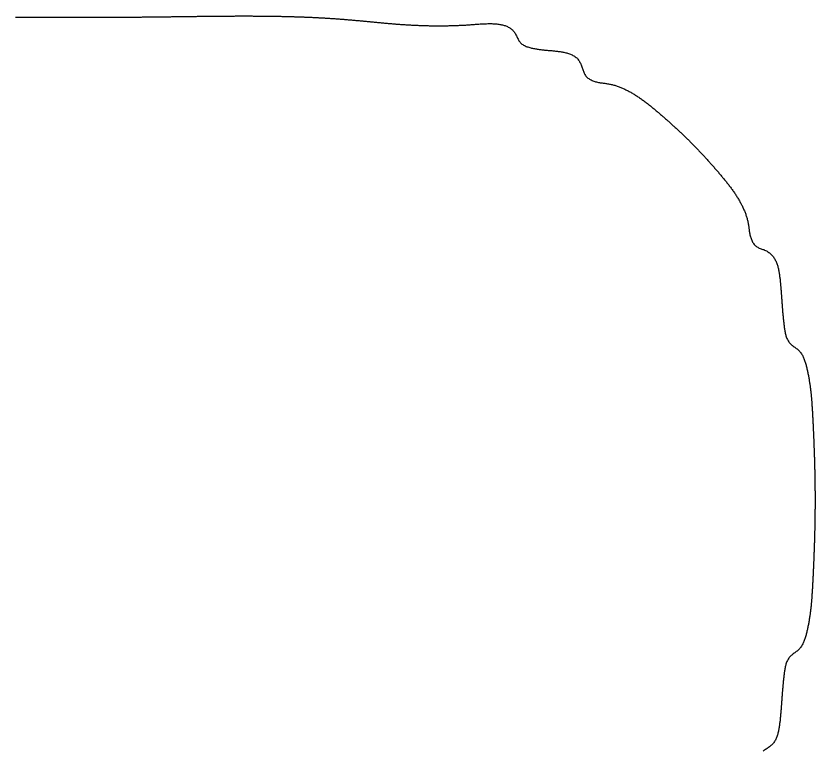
# Model space of a CAD drawing. Extents: x 40 to 225, y 4 to 261.
# Drawn here: x 150.58 to 167.51, y 241.63 to 257.2 of the extents above; entities that cross this region are included whole.
import ezdxf

# ---------------------------------------------------------------- set-up
doc = ezdxf.new("R2010")
doc.units = 0
doc.layers.get('0').update_dxf_attribs({"linetype": 'CONTINUOUS'})

msp = doc.modelspace()

# ---------------------------------------------------------------- linework, layer by layer
at = {"color": 7}
msp.add_polyline3d([(150.568, 257.176, 0), (150.587, 257.176, 0), (150.607, 257.176, 0), (150.627, 257.176, 0), (150.646, 257.176, 0), (150.666, 257.176, 0), (150.686, 257.176, 0), (150.705, 257.176, 0), (150.725, 257.176, 0), (150.745, 257.176, 0), (150.765, 257.176, 0), (150.784, 257.176, 0), (150.804, 257.176, 0), (150.824, 257.176, 0), (150.843, 257.176, 0), (150.863, 257.176, 0), (150.883, 257.176, 0), (150.903, 257.176, 0), (150.922, 257.176, 0), (150.942, 257.176, 0), (150.962, 257.176, 0), (150.982, 257.176, 0), (151.001, 257.176, 0), (151.021, 257.176, 0), (151.041, 257.176, 0), (151.061, 257.176, 0), (151.08, 257.176, 0), (151.1, 257.176, 0), (151.12, 257.176, 0), (151.14, 257.176, 0), (151.16, 257.176, 0), (151.179, 257.176, 0), (151.199, 257.176, 0), (151.219, 257.176, 0), (151.239, 257.176, 0), (151.259, 257.176, 0), (151.278, 257.176, 0), (151.298, 257.176, 0), (151.318, 257.176, 0), (151.338, 257.176, 0), (151.358, 257.176, 0), (151.378, 257.176, 0), (151.397, 257.175, 0), (151.417, 257.175, 0), (151.437, 257.175, 0), (151.457, 257.175, 0), (151.477, 257.175, 0), (151.497, 257.175, 0), (151.517, 257.175, 0), (151.536, 257.175, 0), (151.556, 257.175, 0), (151.576, 257.175, 0), (151.596, 257.175, 0), (151.616, 257.175, 0), (151.636, 257.175, 0), (151.656, 257.175, 0), (151.676, 257.175, 0), (151.695, 257.175, 0), (151.715, 257.175, 0), (151.735, 257.175, 0), (151.755, 257.174, 0), (151.775, 257.174, 0), (151.795, 257.174, 0), (151.815, 257.174, 0), (151.835, 257.174, 0), (151.855, 257.174, 0), (151.875, 257.174, 0), (151.895, 257.174, 0), (151.915, 257.174, 0), (151.935, 257.174, 0), (151.954, 257.174, 0), (151.974, 257.174, 0), (151.994, 257.174, 0), (152.014, 257.174, 0), (152.034, 257.174, 0), (152.054, 257.174, 0), (152.074, 257.174, 0), (152.094, 257.174, 0), (152.114, 257.174, 0), (152.134, 257.174, 0), (152.154, 257.173, 0), (152.174, 257.173, 0), (152.194, 257.173, 0), (152.214, 257.173, 0), (152.234, 257.173, 0), (152.254, 257.173, 0), (152.274, 257.173, 0), (152.294, 257.173, 0), (152.314, 257.173, 0), (152.334, 257.173, 0), (152.354, 257.173, 0), (152.374, 257.173, 0), (152.394, 257.173, 0), (152.414, 257.173, 0), (152.434, 257.173, 0), (152.454, 257.173, 0), (152.474, 257.173, 0), (152.494, 257.173, 0), (152.514, 257.173, 0), (152.534, 257.173, 0), (152.554, 257.173, 0), (152.574, 257.173, 0), (152.594, 257.173, 0), (152.614, 257.173, 0), (152.635, 257.173, 0), (152.655, 257.173, 0), (152.675, 257.173, 0), (152.695, 257.174, 0), (152.715, 257.174, 0), (152.735, 257.174, 0), (152.755, 257.174, 0), (152.775, 257.174, 0), (152.795, 257.174, 0), (152.815, 257.174, 0), (152.835, 257.174, 0), (152.855, 257.174, 0), (152.875, 257.174, 0), (152.896, 257.174, 0), (152.916, 257.174, 0), (152.936, 257.174, 0), (152.956, 257.174, 0), (152.976, 257.175, 0), (152.996, 257.175, 0), (153.016, 257.175, 0), (153.036, 257.175, 0), (153.056, 257.175, 0), (153.077, 257.175, 0), (153.097, 257.175, 0), (153.117, 257.175, 0), (153.137, 257.176, 0), (153.157, 257.176, 0), (153.177, 257.176, 0), (153.197, 257.176, 0), (153.217, 257.176, 0), (153.238, 257.176, 0), (153.258, 257.177, 0), (153.278, 257.177, 0), (153.298, 257.177, 0), (153.318, 257.177, 0), (153.338, 257.177, 0), (153.358, 257.178, 0), (153.379, 257.178, 0), (153.399, 257.178, 0), (153.419, 257.178, 0), (153.439, 257.178, 0), (153.459, 257.179, 0), (153.479, 257.179, 0), (153.5, 257.179, 0), (153.52, 257.179, 0), (153.54, 257.18, 0), (153.56, 257.18, 0), (153.58, 257.18, 0), (153.6, 257.18, 0), (153.62, 257.18, 0), (153.641, 257.181, 0), (153.661, 257.181, 0), (153.681, 257.181, 0), (153.701, 257.181, 0), (153.721, 257.182, 0), (153.741, 257.182, 0), (153.762, 257.182, 0), (153.782, 257.182, 0), (153.802, 257.183, 0), (153.822, 257.183, 0), (153.842, 257.183, 0), (153.862, 257.183, 0), (153.883, 257.184, 0), (153.903, 257.184, 0), (153.923, 257.184, 0), (153.943, 257.185, 0), (153.963, 257.185, 0), (153.983, 257.185, 0), (154.003, 257.185, 0), (154.024, 257.186, 0), (154.044, 257.186, 0), (154.064, 257.186, 0), (154.084, 257.186, 0), (154.104, 257.187, 0), (154.124, 257.187, 0), (154.144, 257.187, 0), (154.165, 257.187, 0), (154.185, 257.188, 0), (154.205, 257.188, 0), (154.225, 257.188, 0), (154.245, 257.188, 0), (154.265, 257.189, 0), (154.285, 257.189, 0), (154.306, 257.189, 0), (154.326, 257.189, 0), (154.346, 257.19, 0), (154.366, 257.19, 0), (154.386, 257.19, 0), (154.406, 257.19, 0), (154.426, 257.191, 0), (154.446, 257.191, 0), (154.466, 257.191, 0), (154.486, 257.191, 0), (154.507, 257.192, 0), (154.527, 257.192, 0), (154.547, 257.192, 0), (154.567, 257.192, 0), (154.587, 257.193, 0), (154.607, 257.193, 0), (154.627, 257.193, 0), (154.647, 257.193, 0), (154.667, 257.193, 0), (154.687, 257.194, 0), (154.707, 257.194, 0), (154.727, 257.194, 0), (154.747, 257.194, 0), (154.767, 257.194, 0), (154.787, 257.195, 0), (154.807, 257.195, 0), (154.827, 257.195, 0), (154.847, 257.195, 0), (154.867, 257.195, 0), (154.887, 257.195, 0), (154.907, 257.196, 0), (154.927, 257.196, 0), (154.947, 257.196, 0), (154.967, 257.196, 0), (154.987, 257.196, 0), (155.007, 257.196, 0), (155.027, 257.197, 0), (155.047, 257.197, 0), (155.067, 257.197, 0), (155.087, 257.197, 0), (155.107, 257.197, 0), (155.127, 257.197, 0), (155.147, 257.197, 0), (155.167, 257.197, 0), (155.187, 257.197, 0), (155.207, 257.197, 0), (155.227, 257.198, 0), (155.247, 257.198, 0), (155.266, 257.198, 0), (155.286, 257.198, 0), (155.306, 257.198, 0), (155.326, 257.198, 0), (155.346, 257.198, 0), (155.366, 257.198, 0), (155.386, 257.198, 0), (155.405, 257.198, 0), (155.425, 257.198, 0), (155.445, 257.198, 0), (155.465, 257.198, 0), (155.485, 257.198, 0), (155.505, 257.198, 0), (155.524, 257.198, 0), (155.544, 257.198, 0), (155.564, 257.198, 0), (155.584, 257.198, 0), (155.603, 257.197, 0), (155.623, 257.197, 0), (155.643, 257.197, 0), (155.663, 257.197, 0), (155.682, 257.197, 0), (155.702, 257.197, 0), (155.722, 257.197, 0), (155.741, 257.197, 0), (155.761, 257.197, 0), (155.781, 257.196, 0), (155.801, 257.196, 0), (155.82, 257.196, 0), (155.84, 257.196, 0), (155.859, 257.196, 0), (155.879, 257.195, 0), (155.899, 257.195, 0), (155.918, 257.195, 0), (155.938, 257.195, 0), (155.958, 257.195, 0), (155.977, 257.194, 0), (155.997, 257.194, 0), (156.016, 257.194, 0), (156.036, 257.193, 0), (156.055, 257.193, 0), (156.075, 257.193, 0), (156.094, 257.193, 0), (156.114, 257.192, 0), (156.133, 257.192, 0), (156.153, 257.191, 0), (156.172, 257.191, 0), (156.192, 257.191, 0), (156.211, 257.19, 0), (156.231, 257.19, 0), (156.25, 257.19, 0), (156.27, 257.189, 0), (156.289, 257.189, 0), (156.308, 257.188, 0), (156.328, 257.188, 0), (156.347, 257.187, 0), (156.367, 257.187, 0), (156.386, 257.186, 0), (156.405, 257.186, 0), (156.425, 257.185, 0), (156.444, 257.185, 0), (156.463, 257.184, 0), (156.482, 257.183, 0), (156.502, 257.183, 0), (156.521, 257.182, 0), (156.54, 257.182, 0), (156.56, 257.181, 0), (156.579, 257.18, 0), (156.598, 257.18, 0), (156.617, 257.179, 0), (156.636, 257.178, 0), (156.656, 257.178, 0), (156.675, 257.177, 0), (156.694, 257.176, 0), (156.713, 257.176, 0), (156.732, 257.175, 0), (156.751, 257.174, 0), (156.77, 257.173, 0), (156.789, 257.172, 0), (156.808, 257.172, 0), (156.827, 257.171, 0), (156.847, 257.17, 0), (156.866, 257.169, 0), (156.885, 257.168, 0), (156.904, 257.167, 0), (156.923, 257.166, 0), (156.942, 257.165, 0), (156.96, 257.164, 0), (156.979, 257.163, 0), (156.998, 257.162, 0), (157.017, 257.161, 0), (157.036, 257.16, 0), (157.055, 257.159, 0), (157.074, 257.158, 0), (157.093, 257.157, 0), (157.112, 257.156, 0), (157.13, 257.155, 0), (157.149, 257.154, 0), (157.168, 257.153, 0), (157.187, 257.152, 0), (157.205, 257.151, 0), (157.224, 257.149, 0), (157.243, 257.148, 0), (157.262, 257.147, 0), (157.28, 257.146, 0), (157.299, 257.144, 0), (157.318, 257.143, 0), (157.336, 257.142, 0), (157.355, 257.14, 0), (157.374, 257.139, 0), (157.392, 257.138, 0), (157.411, 257.136, 0), (157.429, 257.135, 0), (157.448, 257.134, 0), (157.466, 257.132, 0), (157.485, 257.131, 0), (157.503, 257.129, 0), (157.522, 257.128, 0), (157.54, 257.126, 0), (157.559, 257.125, 0), (157.577, 257.123, 0), (157.596, 257.122, 0), (157.614, 257.12, 0), (157.632, 257.118, 0), (157.651, 257.117, 0), (157.669, 257.115, 0), (157.688, 257.114, 0), (157.706, 257.112, 0), (157.724, 257.11, 0), (157.743, 257.109, 0), (157.761, 257.107, 0), (157.779, 257.105, 0), (157.798, 257.104, 0), (157.816, 257.102, 0), (157.834, 257.1, 0), (157.853, 257.099, 0), (157.871, 257.097, 0), (157.889, 257.095, 0), (157.908, 257.093, 0), (157.926, 257.092, 0), (157.944, 257.09, 0), (157.963, 257.088, 0), (157.981, 257.087, 0), (158, 257.085, 0), (158.018, 257.083, 0), (158.036, 257.081, 0), (158.055, 257.08, 0), (158.073, 257.078, 0), (158.091, 257.076, 0), (158.11, 257.074, 0), (158.128, 257.073, 0), (158.146, 257.071, 0), (158.165, 257.069, 0), (158.183, 257.067, 0), (158.202, 257.066, 0), (158.22, 257.064, 0), (158.239, 257.062, 0), (158.257, 257.061, 0), (158.276, 257.059, 0), (158.294, 257.057, 0), (158.313, 257.055, 0), (158.331, 257.054, 0), (158.35, 257.052, 0), (158.368, 257.05, 0), (158.387, 257.049, 0), (158.405, 257.047, 0), (158.424, 257.045, 0), (158.443, 257.044, 0), (158.461, 257.042, 0), (158.48, 257.041, 0), (158.499, 257.039, 0), (158.518, 257.038, 0), (158.536, 257.036, 0), (158.555, 257.034, 0), (158.574, 257.033, 0), (158.593, 257.031, 0), (158.612, 257.03, 0), (158.63, 257.028, 0), (158.649, 257.027, 0), (158.668, 257.026, 0), (158.687, 257.024, 0), (158.706, 257.023, 0), (158.725, 257.021, 0), (158.744, 257.02, 0), (158.764, 257.019, 0), (158.783, 257.017, 0), (158.802, 257.016, 0), (158.821, 257.015, 0), (158.84, 257.014, 0), (158.86, 257.012, 0), (158.879, 257.011, 0), (158.898, 257.01, 0), (158.918, 257.009, 0), (158.937, 257.008, 0), (158.957, 257.007, 0), (158.976, 257.006, 0), (158.996, 257.005, 0), (159.015, 257.004, 0), (159.035, 257.003, 0), (159.055, 257.002, 0), (159.074, 257.001, 0), (159.094, 257, 0), (159.114, 256.999, 0), (159.134, 256.998, 0), (159.154, 256.998, 0), (159.174, 256.997, 0), (159.194, 256.996, 0), (159.214, 256.996, 0), (159.234, 256.995, 0), (159.254, 256.994, 0), (159.274, 256.994, 0), (159.294, 256.993, 0), (159.315, 256.993, 0), (159.335, 256.992, 0), (159.356, 256.992, 0), (159.376, 256.992, 0), (159.397, 256.991, 0), (159.417, 256.991, 0), (159.438, 256.991, 0), (159.459, 256.991, 0), (159.479, 256.99, 0), (159.5, 256.99, 0), (159.521, 256.99, 0), (159.542, 256.99, 0), (159.563, 256.99, 0), (159.584, 256.99, 0), (159.605, 256.99, 0), (159.626, 256.991, 0), (159.648, 256.991, 0), (159.669, 256.991, 0), (159.69, 256.991, 0), (159.712, 256.992, 0), (159.733, 256.992, 0), (159.755, 256.993, 0), (159.777, 256.993, 0), (159.798, 256.994, 0), (159.82, 256.994, 0), (159.842, 256.995, 0), (159.864, 256.996, 0), (159.886, 256.996, 0), (159.908, 256.997, 0), (159.93, 256.998, 0), (159.952, 256.999, 0), (159.975, 257, 0), (159.997, 257.001, 0), (160.019, 257.002, 0), (160.042, 257.004, 0), (160.065, 257.005, 0), (160.087, 257.006, 0), (160.11, 257.007, 0), (160.133, 257.009, 0), (160.156, 257.01, 0), (160.179, 257.012, 0), (160.202, 257.013, 0), (160.225, 257.015, 0), (160.248, 257.017, 0), (160.272, 257.019, 0), (160.295, 257.02, 0), (160.318, 257.022, 0), (160.342, 257.024, 0), (160.365, 257.025, 0), (160.388, 257.027, 0), (160.412, 257.029, 0), (160.435, 257.03, 0), (160.458, 257.031, 0), (160.481, 257.033, 0), (160.504, 257.034, 0), (160.527, 257.035, 0), (160.55, 257.035, 0), (160.573, 257.036, 0), (160.596, 257.036, 0), (160.618, 257.037, 0), (160.64, 257.036, 0), (160.662, 257.036, 0), (160.684, 257.035, 0), (160.706, 257.034, 0), (160.727, 257.033, 0), (160.748, 257.031, 0), (160.769, 257.029, 0), (160.79, 257.027, 0), (160.81, 257.024, 0), (160.83, 257.021, 0), (160.85, 257.018, 0), (160.869, 257.014, 0), (160.888, 257.009, 0), (160.907, 257.004, 0), (160.925, 256.999, 0), (160.943, 256.993, 0), (160.96, 256.986, 0), (160.977, 256.979, 0), (160.994, 256.972, 0), (161.01, 256.964, 0), (161.026, 256.955, 0), (161.041, 256.946, 0), (161.056, 256.936, 0), (161.07, 256.925, 0), (161.084, 256.914, 0), (161.097, 256.902, 0), (161.109, 256.889, 0), (161.121, 256.876, 0), (161.133, 256.862, 0), (161.144, 256.847, 0), (161.154, 256.831, 0), (161.164, 256.815, 0), (161.173, 256.798, 0), (161.181, 256.78, 0), (161.19, 256.762, 0), (161.198, 256.744, 0), (161.207, 256.726, 0), (161.216, 256.708, 0), (161.225, 256.69, 0), (161.235, 256.673, 0), (161.246, 256.657, 0), (161.258, 256.642, 0), (161.271, 256.628, 0), (161.285, 256.615, 0), (161.3, 256.603, 0), (161.316, 256.591, 0), (161.333, 256.581, 0), (161.35, 256.572, 0), (161.369, 256.563, 0), (161.387, 256.555, 0), (161.406, 256.548, 0), (161.426, 256.541, 0), (161.445, 256.535, 0), (161.465, 256.529, 0), (161.485, 256.524, 0), (161.505, 256.519, 0), (161.525, 256.514, 0), (161.545, 256.51, 0), (161.565, 256.506, 0), (161.585, 256.502, 0), (161.604, 256.499, 0), (161.624, 256.496, 0), (161.643, 256.493, 0), (161.663, 256.49, 0), (161.682, 256.488, 0), (161.702, 256.485, 0), (161.721, 256.483, 0), (161.741, 256.481, 0), (161.76, 256.479, 0), (161.779, 256.477, 0), (161.799, 256.475, 0), (161.818, 256.473, 0), (161.837, 256.472, 0), (161.857, 256.47, 0), (161.876, 256.469, 0), (161.895, 256.467, 0), (161.915, 256.465, 0), (161.934, 256.464, 0), (161.954, 256.462, 0), (161.973, 256.46, 0), (161.992, 256.458, 0), (162.012, 256.456, 0), (162.031, 256.454, 0), (162.051, 256.452, 0), (162.07, 256.449, 0), (162.09, 256.446, 0), (162.109, 256.443, 0), (162.129, 256.44, 0), (162.149, 256.437, 0), (162.168, 256.433, 0), (162.188, 256.429, 0), (162.208, 256.424, 0), (162.227, 256.419, 0), (162.247, 256.414, 0), (162.267, 256.408, 0), (162.286, 256.402, 0), (162.306, 256.396, 0), (162.325, 256.389, 0), (162.343, 256.381, 0), (162.362, 256.373, 0), (162.38, 256.364, 0), (162.397, 256.354, 0), (162.414, 256.344, 0), (162.43, 256.333, 0), (162.445, 256.321, 0), (162.46, 256.308, 0), (162.473, 256.295, 0), (162.486, 256.28, 0), (162.498, 256.265, 0), (162.509, 256.249, 0), (162.519, 256.232, 0), (162.529, 256.215, 0), (162.538, 256.197, 0), (162.546, 256.179, 0), (162.554, 256.16, 0), (162.561, 256.141, 0), (162.568, 256.122, 0), (162.575, 256.103, 0), (162.581, 256.084, 0), (162.587, 256.065, 0), (162.594, 256.046, 0), (162.6, 256.027, 0), (162.608, 256.008, 0), (162.615, 255.99, 0), (162.624, 255.973, 0), (162.633, 255.956, 0), (162.644, 255.94, 0), (162.655, 255.925, 0), (162.668, 255.911, 0), (162.683, 255.897, 0), (162.698, 255.884, 0), (162.714, 255.872, 0), (162.73, 255.861, 0), (162.748, 255.851, 0), (162.766, 255.842, 0), (162.784, 255.833, 0), (162.803, 255.825, 0), (162.822, 255.818, 0), (162.842, 255.811, 0), (162.861, 255.806, 0), (162.88, 255.801, 0), (162.9, 255.796, 0), (162.919, 255.792, 0), (162.939, 255.789, 0), (162.958, 255.785, 0), (162.978, 255.782, 0), (162.997, 255.78, 0), (163.017, 255.777, 0), (163.036, 255.775, 0), (163.055, 255.772, 0), (163.075, 255.769, 0), (163.094, 255.767, 0), (163.113, 255.764, 0), (163.132, 255.76, 0), (163.151, 255.757, 0), (163.17, 255.753, 0), (163.189, 255.748, 0), (163.208, 255.744, 0), (163.227, 255.739, 0), (163.246, 255.734, 0), (163.264, 255.729, 0), (163.283, 255.723, 0), (163.301, 255.717, 0), (163.32, 255.711, 0), (163.338, 255.704, 0), (163.356, 255.698, 0), (163.374, 255.691, 0), (163.393, 255.684, 0), (163.411, 255.676, 0), (163.429, 255.669, 0), (163.447, 255.661, 0), (163.464, 255.653, 0), (163.482, 255.645, 0), (163.5, 255.636, 0), (163.518, 255.627, 0), (163.535, 255.618, 0), (163.553, 255.609, 0), (163.57, 255.6, 0), (163.588, 255.59, 0), (163.605, 255.581, 0), (163.622, 255.571, 0), (163.639, 255.561, 0), (163.657, 255.551, 0), (163.674, 255.54, 0), (163.691, 255.53, 0), (163.708, 255.519, 0), (163.725, 255.508, 0), (163.742, 255.497, 0), (163.758, 255.486, 0), (163.775, 255.475, 0), (163.792, 255.464, 0), (163.808, 255.452, 0), (163.825, 255.44, 0), (163.842, 255.429, 0), (163.858, 255.417, 0), (163.874, 255.405, 0), (163.891, 255.393, 0), (163.907, 255.381, 0), (163.923, 255.368, 0), (163.94, 255.356, 0), (163.956, 255.344, 0), (163.972, 255.331, 0), (163.988, 255.318, 0), (164.004, 255.306, 0), (164.02, 255.293, 0), (164.036, 255.28, 0), (164.052, 255.268, 0), (164.067, 255.255, 0), (164.083, 255.242, 0), (164.099, 255.229, 0), (164.114, 255.216, 0), (164.13, 255.203, 0), (164.146, 255.19, 0), (164.161, 255.177, 0), (164.177, 255.164, 0), (164.192, 255.15, 0), (164.207, 255.137, 0), (164.223, 255.124, 0), (164.238, 255.111, 0), (164.253, 255.098, 0), (164.268, 255.085, 0), (164.283, 255.072, 0), (164.299, 255.059, 0), (164.314, 255.046, 0), (164.329, 255.032, 0), (164.344, 255.019, 0), (164.359, 255.006, 0), (164.374, 254.993, 0), (164.388, 254.98, 0), (164.403, 254.967, 0), (164.418, 254.953, 0), (164.433, 254.94, 0), (164.447, 254.927, 0), (164.462, 254.914, 0), (164.477, 254.9, 0), (164.491, 254.887, 0), (164.506, 254.874, 0), (164.52, 254.861, 0), (164.535, 254.847, 0), (164.549, 254.834, 0), (164.564, 254.821, 0), (164.578, 254.807, 0), (164.593, 254.794, 0), (164.607, 254.781, 0), (164.621, 254.767, 0), (164.635, 254.754, 0), (164.65, 254.74, 0), (164.664, 254.727, 0), (164.678, 254.713, 0), (164.692, 254.7, 0), (164.706, 254.686, 0), (164.72, 254.673, 0), (164.734, 254.659, 0), (164.748, 254.646, 0), (164.762, 254.632, 0), (164.776, 254.619, 0), (164.79, 254.605, 0), (164.804, 254.591, 0), (164.818, 254.578, 0), (164.832, 254.564, 0), (164.846, 254.55, 0), (164.859, 254.536, 0), (164.873, 254.523, 0), (164.887, 254.509, 0), (164.901, 254.495, 0), (164.914, 254.481, 0), (164.928, 254.467, 0), (164.942, 254.453, 0), (164.955, 254.44, 0), (164.969, 254.426, 0), (164.982, 254.412, 0), (164.996, 254.398, 0), (165.01, 254.384, 0), (165.023, 254.37, 0), (165.037, 254.355, 0), (165.05, 254.341, 0), (165.064, 254.327, 0), (165.077, 254.313, 0), (165.09, 254.299, 0), (165.104, 254.284, 0), (165.117, 254.27, 0), (165.131, 254.256, 0), (165.144, 254.241, 0), (165.157, 254.227, 0), (165.171, 254.213, 0), (165.184, 254.198, 0), (165.197, 254.184, 0), (165.211, 254.169, 0), (165.224, 254.155, 0), (165.237, 254.14, 0), (165.25, 254.125, 0), (165.264, 254.111, 0), (165.277, 254.096, 0), (165.29, 254.081, 0), (165.303, 254.066, 0), (165.316, 254.052, 0), (165.33, 254.037, 0), (165.343, 254.022, 0), (165.356, 254.007, 0), (165.369, 253.992, 0), (165.382, 253.977, 0), (165.395, 253.962, 0), (165.408, 253.947, 0), (165.422, 253.931, 0), (165.435, 253.916, 0), (165.448, 253.901, 0), (165.461, 253.886, 0), (165.474, 253.87, 0), (165.487, 253.855, 0), (165.5, 253.839, 0), (165.513, 253.824, 0), (165.526, 253.808, 0), (165.539, 253.793, 0), (165.552, 253.777, 0), (165.565, 253.762, 0), (165.578, 253.746, 0), (165.591, 253.73, 0), (165.604, 253.714, 0), (165.617, 253.698, 0), (165.63, 253.682, 0), (165.642, 253.666, 0), (165.655, 253.65, 0), (165.667, 253.634, 0), (165.68, 253.618, 0), (165.692, 253.602, 0), (165.705, 253.586, 0), (165.717, 253.57, 0), (165.729, 253.553, 0), (165.741, 253.537, 0), (165.753, 253.52, 0), (165.765, 253.504, 0), (165.777, 253.487, 0), (165.788, 253.471, 0), (165.8, 253.454, 0), (165.811, 253.437, 0), (165.822, 253.421, 0), (165.833, 253.404, 0), (165.844, 253.387, 0), (165.855, 253.37, 0), (165.866, 253.353, 0), (165.876, 253.336, 0), (165.886, 253.319, 0), (165.897, 253.302, 0), (165.907, 253.284, 0), (165.916, 253.267, 0), (165.926, 253.25, 0), (165.936, 253.232, 0), (165.945, 253.215, 0), (165.954, 253.197, 0), (165.963, 253.18, 0), (165.971, 253.162, 0), (165.98, 253.144, 0), (165.988, 253.126, 0), (165.996, 253.108, 0), (166.004, 253.09, 0), (166.012, 253.072, 0), (166.019, 253.054, 0), (166.026, 253.036, 0), (166.033, 253.018, 0), (166.04, 253, 0), (166.046, 252.982, 0), (166.052, 252.963, 0), (166.058, 252.945, 0), (166.064, 252.926, 0), (166.069, 252.908, 0), (166.074, 252.889, 0), (166.079, 252.87, 0), (166.083, 252.851, 0), (166.088, 252.832, 0), (166.091, 252.814, 0), (166.095, 252.794, 0), (166.098, 252.775, 0), (166.101, 252.756, 0), (166.104, 252.737, 0), (166.107, 252.718, 0), (166.109, 252.698, 0), (166.112, 252.679, 0), (166.115, 252.66, 0), (166.117, 252.64, 0), (166.12, 252.621, 0), (166.124, 252.601, 0), (166.127, 252.582, 0), (166.131, 252.562, 0), (166.136, 252.543, 0), (166.141, 252.523, 0), (166.147, 252.504, 0), (166.153, 252.484, 0), (166.16, 252.465, 0), (166.168, 252.446, 0), (166.177, 252.428, 0), (166.187, 252.41, 0), (166.197, 252.392, 0), (166.208, 252.376, 0), (166.22, 252.36, 0), (166.233, 252.345, 0), (166.247, 252.331, 0), (166.262, 252.319, 0), (166.277, 252.308, 0), (166.294, 252.298, 0), (166.311, 252.289, 0), (166.329, 252.281, 0), (166.347, 252.274, 0), (166.366, 252.268, 0), (166.385, 252.261, 0), (166.404, 252.254, 0), (166.423, 252.248, 0), (166.441, 252.24, 0), (166.46, 252.232, 0), (166.478, 252.223, 0), (166.495, 252.213, 0), (166.512, 252.203, 0), (166.528, 252.191, 0), (166.544, 252.179, 0), (166.559, 252.166, 0), (166.574, 252.153, 0), (166.588, 252.139, 0), (166.602, 252.124, 0), (166.615, 252.109, 0), (166.627, 252.094, 0), (166.638, 252.078, 0), (166.649, 252.061, 0), (166.659, 252.045, 0), (166.668, 252.027, 0), (166.677, 252.01, 0), (166.685, 251.992, 0), (166.692, 251.974, 0), (166.7, 251.955, 0), (166.706, 251.937, 0), (166.712, 251.918, 0), (166.718, 251.899, 0), (166.723, 251.88, 0), (166.728, 251.86, 0), (166.732, 251.84, 0), (166.737, 251.821, 0), (166.741, 251.801, 0), (166.744, 251.781, 0), (166.748, 251.761, 0), (166.751, 251.741, 0), (166.754, 251.721, 0), (166.757, 251.701, 0), (166.759, 251.681, 0), (166.762, 251.661, 0), (166.765, 251.642, 0), (166.767, 251.622, 0), (166.769, 251.602, 0), (166.772, 251.582, 0), (166.774, 251.562, 0), (166.776, 251.543, 0), (166.778, 251.523, 0), (166.779, 251.503, 0), (166.781, 251.484, 0), (166.783, 251.464, 0), (166.785, 251.444, 0), (166.786, 251.425, 0), (166.788, 251.405, 0), (166.789, 251.386, 0), (166.791, 251.366, 0), (166.792, 251.347, 0), (166.794, 251.327, 0), (166.795, 251.308, 0), (166.796, 251.288, 0), (166.798, 251.269, 0), (166.799, 251.249, 0), (166.8, 251.23, 0), (166.801, 251.211, 0), (166.803, 251.191, 0), (166.804, 251.172, 0), (166.805, 251.153, 0), (166.807, 251.133, 0), (166.808, 251.114, 0), (166.81, 251.095, 0), (166.811, 251.075, 0), (166.812, 251.056, 0), (166.814, 251.037, 0), (166.815, 251.018, 0), (166.817, 250.998, 0), (166.818, 250.979, 0), (166.82, 250.96, 0), (166.822, 250.94, 0), (166.823, 250.921, 0), (166.825, 250.901, 0), (166.827, 250.882, 0), (166.829, 250.862, 0), (166.831, 250.842, 0), (166.832, 250.823, 0), (166.834, 250.803, 0), (166.836, 250.783, 0), (166.839, 250.763, 0), (166.841, 250.743, 0), (166.843, 250.723, 0), (166.845, 250.703, 0), (166.847, 250.683, 0), (166.85, 250.663, 0), (166.852, 250.642, 0), (166.855, 250.622, 0), (166.858, 250.601, 0), (166.86, 250.58, 0), (166.863, 250.56, 0), (166.867, 250.539, 0), (166.87, 250.519, 0), (166.874, 250.499, 0), (166.878, 250.479, 0), (166.883, 250.459, 0), (166.888, 250.439, 0), (166.894, 250.42, 0), (166.9, 250.401, 0), (166.907, 250.383, 0), (166.915, 250.365, 0), (166.923, 250.347, 0), (166.932, 250.33, 0), (166.942, 250.313, 0), (166.952, 250.298, 0), (166.964, 250.282, 0), (166.976, 250.268, 0), (166.989, 250.254, 0), (167.003, 250.241, 0), (167.018, 250.228, 0), (167.033, 250.215, 0), (167.049, 250.203, 0), (167.065, 250.192, 0), (167.081, 250.18, 0), (167.097, 250.168, 0), (167.113, 250.156, 0), (167.129, 250.144, 0), (167.144, 250.131, 0), (167.158, 250.118, 0), (167.172, 250.104, 0), (167.185, 250.09, 0), (167.197, 250.075, 0), (167.209, 250.059, 0), (167.22, 250.043, 0), (167.231, 250.027, 0), (167.241, 250.01, 0), (167.25, 249.993, 0), (167.259, 249.975, 0), (167.267, 249.957, 0), (167.275, 249.939, 0), (167.282, 249.92, 0), (167.289, 249.901, 0), (167.296, 249.882, 0), (167.302, 249.863, 0), (167.308, 249.843, 0), (167.314, 249.824, 0), (167.319, 249.804, 0), (167.324, 249.784, 0), (167.329, 249.764, 0), (167.334, 249.744, 0), (167.339, 249.724, 0), (167.343, 249.704, 0), (167.348, 249.684, 0), (167.352, 249.664, 0), (167.356, 249.644, 0), (167.36, 249.624, 0), (167.364, 249.604, 0), (167.368, 249.584, 0), (167.371, 249.564, 0), (167.375, 249.545, 0), (167.378, 249.525, 0), (167.382, 249.505, 0), (167.385, 249.485, 0), (167.388, 249.465, 0), (167.391, 249.446, 0), (167.394, 249.426, 0), (167.397, 249.406, 0), (167.4, 249.387, 0), (167.403, 249.367, 0), (167.405, 249.347, 0), (167.408, 249.328, 0), (167.41, 249.308, 0), (167.413, 249.289, 0), (167.415, 249.269, 0), (167.418, 249.25, 0), (167.42, 249.23, 0), (167.422, 249.211, 0), (167.424, 249.191, 0), (167.426, 249.171, 0), (167.428, 249.152, 0), (167.43, 249.133, 0), (167.432, 249.113, 0), (167.433, 249.094, 0), (167.435, 249.074, 0), (167.437, 249.055, 0), (167.438, 249.035, 0), (167.44, 249.016, 0), (167.441, 248.996, 0), (167.443, 248.977, 0), (167.444, 248.957, 0), (167.445, 248.938, 0), (167.447, 248.919, 0), (167.448, 248.899, 0), (167.449, 248.88, 0), (167.451, 248.86, 0), (167.452, 248.841, 0), (167.453, 248.822, 0), (167.454, 248.802, 0), (167.455, 248.783, 0), (167.456, 248.763, 0), (167.457, 248.744, 0), (167.458, 248.725, 0), (167.459, 248.705, 0), (167.46, 248.686, 0), (167.461, 248.666, 0), (167.462, 248.647, 0), (167.463, 248.627, 0), (167.464, 248.608, 0), (167.465, 248.588, 0), (167.466, 248.569, 0), (167.467, 248.549, 0), (167.468, 248.53, 0), (167.469, 248.51, 0), (167.47, 248.491, 0), (167.47, 248.471, 0), (167.471, 248.452, 0), (167.472, 248.432, 0), (167.473, 248.413, 0), (167.474, 248.393, 0), (167.475, 248.374, 0), (167.476, 248.354, 0), (167.477, 248.335, 0), (167.477, 248.315, 0), (167.478, 248.296, 0), (167.479, 248.276, 0), (167.48, 248.256, 0), (167.481, 248.237, 0), (167.481, 248.217, 0), (167.482, 248.198, 0), (167.483, 248.178, 0), (167.484, 248.158, 0), (167.484, 248.139, 0), (167.485, 248.119, 0), (167.486, 248.099, 0), (167.487, 248.08, 0), (167.487, 248.06, 0), (167.488, 248.04, 0), (167.489, 248.021, 0), (167.49, 248.001, 0), (167.49, 247.982, 0), (167.491, 247.962, 0), (167.492, 247.942, 0), (167.492, 247.922, 0), (167.493, 247.903, 0), (167.493, 247.883, 0), (167.494, 247.863, 0), (167.495, 247.844, 0), (167.495, 247.824, 0), (167.496, 247.804, 0), (167.496, 247.785, 0), (167.497, 247.765, 0), (167.498, 247.745, 0), (167.498, 247.725, 0), (167.499, 247.706, 0), (167.499, 247.686, 0), (167.5, 247.666, 0), (167.5, 247.647, 0), (167.501, 247.627, 0), (167.501, 247.607, 0), (167.502, 247.587, 0), (167.502, 247.568, 0), (167.502, 247.548, 0), (167.503, 247.528, 0), (167.503, 247.508, 0), (167.504, 247.488, 0), (167.504, 247.469, 0), (167.504, 247.449, 0), (167.505, 247.429, 0), (167.505, 247.409, 0), (167.505, 247.39, 0), (167.506, 247.37, 0), (167.506, 247.35, 0), (167.506, 247.33, 0), (167.507, 247.311, 0), (167.507, 247.291, 0), (167.507, 247.271, 0), (167.507, 247.251, 0), (167.508, 247.231, 0), (167.508, 247.212, 0), (167.508, 247.192, 0), (167.508, 247.172, 0), (167.508, 247.152, 0), (167.509, 247.132, 0), (167.509, 247.113, 0), (167.509, 247.093, 0), (167.509, 247.073, 0), (167.509, 247.053, 0), (167.509, 247.033, 0), (167.509, 247.014, 0), (167.509, 246.994, 0), (167.509, 246.974, 0), (167.509, 246.954, 0), (167.509, 246.934, 0), (167.509, 246.915, 0), (167.509, 246.895, 0), (167.509, 246.875, 0), (167.509, 246.855, 0), (167.509, 246.835, 0), (167.509, 246.816, 0), (167.509, 246.796, 0), (167.509, 246.776, 0), (167.509, 246.756, 0), (167.508, 246.736, 0), (167.508, 246.717, 0), (167.508, 246.697, 0), (167.508, 246.677, 0), (167.508, 246.657, 0), (167.507, 246.638, 0), (167.507, 246.618, 0), (167.507, 246.598, 0), (167.507, 246.578, 0), (167.506, 246.558, 0), (167.506, 246.539, 0), (167.506, 246.519, 0), (167.505, 246.499, 0), (167.505, 246.479, 0), (167.505, 246.459, 0), (167.504, 246.44, 0), (167.504, 246.42, 0), (167.504, 246.4, 0), (167.503, 246.38, 0), (167.503, 246.361, 0), (167.502, 246.341, 0), (167.502, 246.321, 0), (167.502, 246.301, 0), (167.501, 246.282, 0), (167.501, 246.262, 0), (167.5, 246.242, 0), (167.5, 246.222, 0), (167.499, 246.203, 0), (167.499, 246.183, 0), (167.498, 246.163, 0), (167.498, 246.144, 0), (167.497, 246.124, 0), (167.496, 246.104, 0), (167.496, 246.084, 0), (167.495, 246.065, 0), (167.495, 246.045, 0), (167.494, 246.025, 0), (167.493, 246.006, 0), (167.493, 245.986, 0), (167.492, 245.966, 0), (167.492, 245.947, 0), (167.491, 245.927, 0), (167.49, 245.907, 0), (167.489, 245.887, 0), (167.489, 245.868, 0), (167.488, 245.848, 0), (167.487, 245.829, 0), (167.487, 245.809, 0), (167.486, 245.789, 0), (167.485, 245.77, 0), (167.484, 245.75, 0), (167.484, 245.73, 0), (167.483, 245.711, 0), (167.482, 245.691, 0), (167.481, 245.672, 0), (167.481, 245.652, 0), (167.48, 245.632, 0), (167.479, 245.613, 0), (167.478, 245.593, 0), (167.477, 245.574, 0), (167.476, 245.554, 0), (167.476, 245.534, 0), (167.475, 245.515, 0), (167.474, 245.495, 0), (167.473, 245.476, 0), (167.472, 245.456, 0), (167.471, 245.437, 0), (167.47, 245.417, 0), (167.47, 245.398, 0), (167.469, 245.378, 0), (167.468, 245.359, 0), (167.467, 245.339, 0), (167.466, 245.32, 0), (167.465, 245.3, 0), (167.464, 245.281, 0), (167.463, 245.261, 0), (167.462, 245.242, 0), (167.461, 245.222, 0), (167.46, 245.203, 0), (167.459, 245.184, 0), (167.458, 245.164, 0), (167.457, 245.145, 0), (167.456, 245.125, 0), (167.455, 245.106, 0), (167.454, 245.086, 0), (167.453, 245.067, 0), (167.452, 245.048, 0), (167.451, 245.028, 0), (167.449, 245.009, 0), (167.448, 244.989, 0), (167.447, 244.97, 0), (167.445, 244.951, 0), (167.444, 244.931, 0), (167.443, 244.912, 0), (167.441, 244.892, 0), (167.44, 244.873, 0), (167.438, 244.853, 0), (167.437, 244.834, 0), (167.435, 244.815, 0), (167.433, 244.795, 0), (167.431, 244.776, 0), (167.43, 244.756, 0), (167.428, 244.737, 0), (167.426, 244.717, 0), (167.424, 244.698, 0), (167.422, 244.678, 0), (167.42, 244.659, 0), (167.417, 244.639, 0), (167.415, 244.62, 0), (167.413, 244.6, 0), (167.41, 244.58, 0), (167.408, 244.561, 0), (167.405, 244.541, 0), (167.403, 244.522, 0), (167.4, 244.502, 0), (167.397, 244.482, 0), (167.394, 244.463, 0), (167.391, 244.443, 0), (167.388, 244.423, 0), (167.385, 244.403, 0), (167.382, 244.384, 0), (167.378, 244.364, 0), (167.375, 244.344, 0), (167.371, 244.324, 0), (167.368, 244.304, 0), (167.364, 244.285, 0), (167.36, 244.265, 0), (167.356, 244.245, 0), (167.352, 244.225, 0), (167.347, 244.205, 0), (167.343, 244.185, 0), (167.339, 244.165, 0), (167.334, 244.145, 0), (167.329, 244.125, 0), (167.324, 244.105, 0), (167.319, 244.085, 0), (167.314, 244.065, 0), (167.308, 244.045, 0), (167.302, 244.026, 0), (167.296, 244.007, 0), (167.289, 243.987, 0), (167.282, 243.969, 0), (167.275, 243.95, 0), (167.267, 243.932, 0), (167.259, 243.914, 0), (167.25, 243.896, 0), (167.24, 243.879, 0), (167.231, 243.862, 0), (167.22, 243.845, 0), (167.209, 243.83, 0), (167.197, 243.814, 0), (167.185, 243.799, 0), (167.172, 243.785, 0), (167.158, 243.771, 0), (167.144, 243.758, 0), (167.129, 243.745, 0), (167.113, 243.733, 0), (167.097, 243.721, 0), (167.081, 243.709, 0), (167.065, 243.697, 0), (167.049, 243.685, 0), (167.033, 243.673, 0), (167.018, 243.661, 0), (167.003, 243.648, 0), (166.989, 243.635, 0), (166.976, 243.621, 0), (166.963, 243.606, 0), (166.952, 243.591, 0), (166.942, 243.575, 0), (166.932, 243.559, 0), (166.923, 243.542, 0), (166.915, 243.524, 0), (166.907, 243.506, 0), (166.9, 243.487, 0), (166.894, 243.469, 0), (166.888, 243.449, 0), (166.883, 243.43, 0), (166.878, 243.41, 0), (166.874, 243.39, 0), (166.87, 243.37, 0), (166.867, 243.349, 0), (166.863, 243.329, 0), (166.86, 243.308, 0), (166.857, 243.288, 0), (166.855, 243.267, 0), (166.852, 243.247, 0), (166.85, 243.226, 0), (166.847, 243.206, 0), (166.845, 243.185, 0), (166.843, 243.165, 0), (166.841, 243.145, 0), (166.839, 243.125, 0), (166.837, 243.105, 0), (166.835, 243.085, 0), (166.833, 243.066, 0), (166.831, 243.046, 0), (166.829, 243.026, 0), (166.827, 243.007, 0), (166.825, 242.987, 0), (166.824, 242.968, 0), (166.822, 242.948, 0), (166.82, 242.929, 0), (166.819, 242.909, 0), (166.817, 242.89, 0), (166.816, 242.871, 0), (166.814, 242.851, 0), (166.813, 242.832, 0), (166.811, 242.813, 0), (166.81, 242.794, 0), (166.808, 242.774, 0), (166.807, 242.755, 0), (166.805, 242.736, 0), (166.804, 242.717, 0), (166.803, 242.697, 0), (166.801, 242.678, 0), (166.8, 242.659, 0), (166.799, 242.64, 0), (166.797, 242.62, 0), (166.796, 242.601, 0), (166.795, 242.582, 0), (166.793, 242.562, 0), (166.792, 242.543, 0), (166.79, 242.524, 0), (166.789, 242.504, 0), (166.787, 242.485, 0), (166.786, 242.465, 0), (166.784, 242.446, 0), (166.782, 242.426, 0), (166.781, 242.407, 0), (166.779, 242.387, 0), (166.777, 242.367, 0), (166.775, 242.348, 0), (166.773, 242.328, 0), (166.771, 242.308, 0), (166.769, 242.288, 0), (166.767, 242.268, 0), (166.764, 242.248, 0), (166.762, 242.228, 0), (166.759, 242.208, 0), (166.757, 242.188, 0), (166.754, 242.167, 0), (166.751, 242.147, 0), (166.748, 242.127, 0), (166.745, 242.106, 0), (166.741, 242.086, 0), (166.738, 242.066, 0), (166.734, 242.046, 0), (166.729, 242.026, 0), (166.724, 242.006, 0), (166.719, 241.987, 0), (166.714, 241.967, 0), (166.708, 241.948, 0), (166.701, 241.93, 0), (166.694, 241.911, 0), (166.686, 241.893, 0), (166.678, 241.876, 0), (166.669, 241.859, 0), (166.66, 241.842, 0), (166.649, 241.826, 0), (166.638, 241.81, 0), (166.626, 241.795, 0), (166.614, 241.781, 0), (166.6, 241.767, 0), (166.586, 241.754, 0), (166.572, 241.741, 0), (166.557, 241.728, 0), (166.541, 241.716, 0), (166.525, 241.704, 0), (166.509, 241.692, 0), (166.492, 241.681, 0), (166.476, 241.669, 0), (166.459, 241.658, 0), (166.442, 241.647, 0), (166.425, 241.635, 0), (166.408, 241.624, 0)], dxfattribs=at)

doc.saveas('drawing.dxf')
